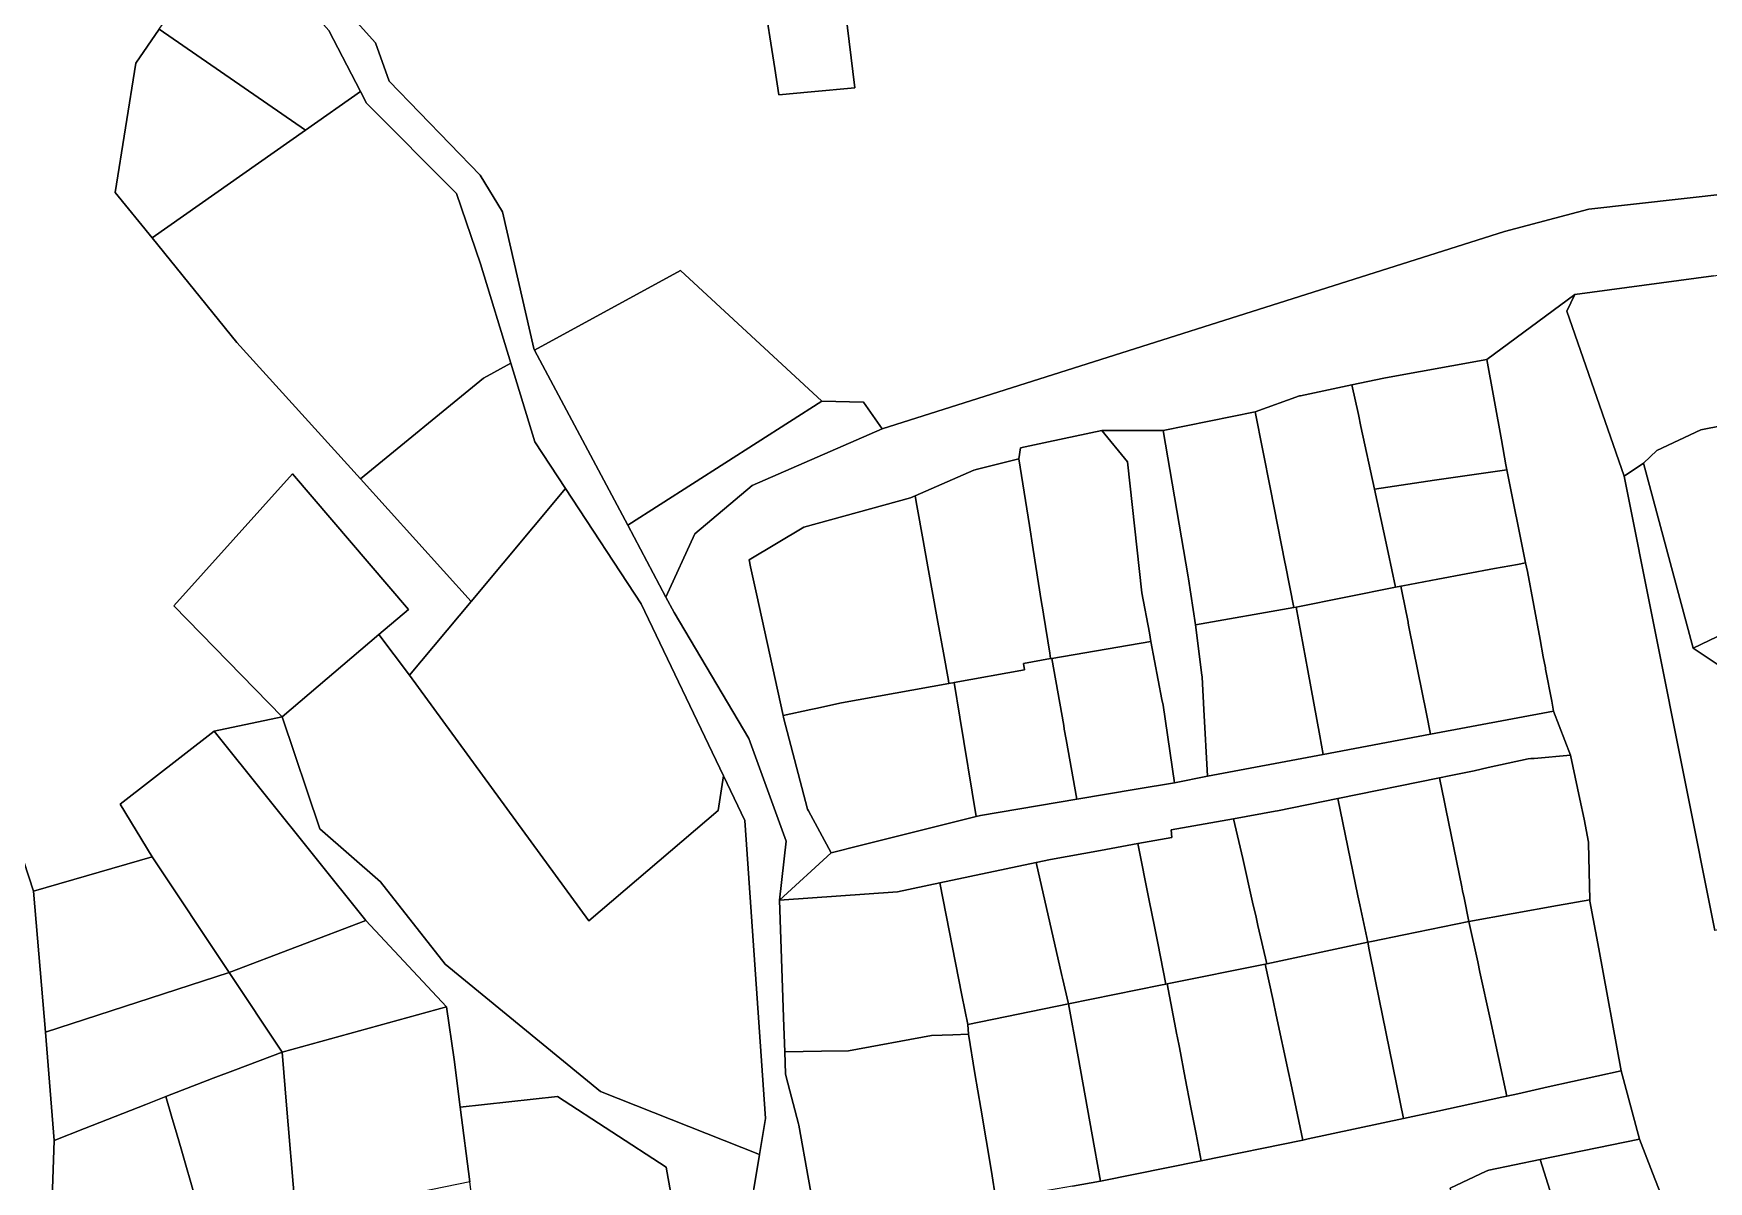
# Model space of a CAD drawing. Header units: inches. Extents: x 469449 to 472390, y 1000542 to 1004361.
# Drawn here: x 471324.5 to 471535.2, y 1001900.9 to 1002045.3 of the extents above; entities that cross this region are included whole.
import ezdxf

# ---------------------------------------------------------------- set-up
doc = ezdxf.new("R2010")
doc.units = ezdxf.units.IN
doc.header["$MEASUREMENT"] = 0
doc.layers.add('Gulele_10_07_New_Parcel', color=7, linetype='Continuous')

msp = doc.modelspace()

# ---------------------------------------------------------------- linework, layer by layer
at = {"layer": 'Gulele_10_07_New_Parcel'}
for points in [[(471365.63, 1002038.01), (471358.73, 1002033.16), (471340.34, 1002045.87), (471349.56, 1002059.34), (471361.68, 1002045.68)], [(471422.34, 1002037.98), (471418.25, 1002037.6), (471417.74, 1002040.93), (471416.3, 1002050.26), (471415.58, 1002054.92), (471425.58, 1002056.69), (471426.17, 1002051.9), (471427.83, 1002038.49)], [(471334.82, 1002025.33), (471337.41, 1002041.6), (471340.34, 1002045.87), (471358.73, 1002033.16), (471339.47, 1002019.6)], [(471339.47, 1002019.6), (471358.73, 1002033.16), (471365.63, 1002038.01), (471366.39, 1002036.55), (471377.73, 1002025.2), (471380.76, 1002016.35), (471384.57, 1002003.85), (471381.13, 1002001.97), (471365.63, 1001989.29), (471350.12, 1002006.47)], [(471526.97, 1001991.25), (471524.56, 1001989.64), (471517.36, 1002010.41), (471518.35, 1002012.47), (471535.78, 1002014.84), (471538.41, 1002015.2), (471549.61, 1002016.72), (471551.4, 1001998.86), (471534.17, 1001995.47), (471528.65, 1001992.88)], [(471423.66, 1001999.07), (471399.25, 1001983.47), (471387.55, 1002005.48), (471405.89, 1002015.52)], [(471365.63, 1001989.29), (471381.13, 1002001.97), (471384.57, 1002003.85), (471387.59, 1001993.94), (471391.42, 1001988.09), (471379.55, 1001973.87)], [(471500.7, 1001989.12), (471493.15, 1001988.02), (471491.45, 1001995.9), (471491.13, 1001997.39), (471490.32, 1002001.11), (471494.34, 1002001.95), (471494.55, 1002001.99), (471507.27, 1002004.32), (471509.11, 1001994.21), (471509.68, 1001991.06), (471509.8, 1001990.44)], [(471483.3, 1001973.17), (471483.03, 1001973.12), (471481.97, 1001978.45), (471481.89, 1001978.82), (471480.07, 1001988), (471478.14, 1001997.74), (471483.73, 1001999.73), (471483.83, 1001999.76), (471490.32, 1002001.11), (471491.13, 1001997.39), (471491.45, 1001995.9), (471493.15, 1001988.02), (471494.28, 1001982.77), (471494.87, 1001980.05), (471495.81, 1001975.67)], [(471554.32, 1001978.09), (471533.24, 1001967.98), (471526.97, 1001991.25), (471528.65, 1001992.88), (471534.17, 1001995.47), (471551.4, 1001998.86), (471560.03, 1002001.01), (471570.99, 1002001.69), (471572.79, 1001985.58), (471572.82, 1001985.31), (471573.85, 1001980.88)], [(471431.23, 1001995.58), (471414.89, 1001988.46), (471407.68, 1001982.4), (471404.06, 1001974.41), (471399.25, 1001983.47), (471423.66, 1001999.07), (471428.92, 1001998.94)], [(471483.03, 1001973.12), (471470.65, 1001970.93), (471469.77, 1001976.74), (471469.73, 1001976.97), (471466.59, 1001995.4), (471478.14, 1001997.74), (471480.07, 1001988), (471481.89, 1001978.82), (471481.97, 1001978.45)], [(471452.57, 1001966.7), (471452.43, 1001966.68), (471452.32, 1001967.37), (471451.54, 1001972.26), (471451.49, 1001972.59), (471451.26, 1001974), (471450.25, 1001980.39), (471449.76, 1001983.43), (471448.42, 1001991.83), (471448.64, 1001993.19), (471452.15, 1001993.94), (471458.85, 1001995.37), (471462.09, 1001991.45), (471463.89, 1001974.96), (471464.85, 1001969.93), (471465.05, 1001968.85)], [(471469.73, 1001976.97), (471469.77, 1001976.74), (471470.65, 1001970.93), (471470.69, 1001970.63), (471471.41, 1001964.88), (471471.47, 1001964.37), (471471.69, 1001960.3), (471472.14, 1001951.88), (471468.02, 1001951.08), (471466.57, 1001960.83), (471466.43, 1001961.54), (471465.05, 1001968.85), (471464.85, 1001969.93), (471463.89, 1001974.96), (471462.09, 1001991.45), (471458.85, 1001995.37), (471466.59, 1001995.4)], [(471439.82, 1001963.6), (471439.64, 1001963.56), (471439.57, 1001963.95), (471438.94, 1001967.41), (471438.25, 1001971.29), (471438.17, 1001971.73), (471437, 1001978.23), (471436.4, 1001981.54), (471435.61, 1001985.96), (471435.39, 1001987.16), (471442.76, 1001990.38), (471443.22, 1001990.5), (471448.42, 1001991.83), (471449.76, 1001983.43), (471450.25, 1001980.39), (471451.26, 1001974), (471451.49, 1001972.59), (471451.54, 1001972.26), (471452.32, 1001967.37), (471452.43, 1001966.68), (471449.01, 1001966.09), (471449.16, 1001965.27), (471440.31, 1001963.68), (471440.14, 1001963.65)], [(471533.24, 1001967.98), (471544.17, 1001960.71), (471555.26, 1001948.47), (471556.41, 1001942.61), (471546.57, 1001934.74), (471535.96, 1001932.47), (471524.56, 1001989.64), (471526.97, 1001991.25)], [(471342.18, 1001973.32), (471357.09, 1001989.92), (471371.7, 1001972.87), (471367.97, 1001969.71), (471355.78, 1001959.36)], [(471496.46, 1001975.8), (471495.81, 1001975.67), (471494.87, 1001980.05), (471494.28, 1001982.77), (471493.15, 1001988.02), (471500.7, 1001989.12), (471509.8, 1001990.44), (471512.16, 1001978.73), (471511.12, 1001978.54), (471508.25, 1001978), (471501.1, 1001976.67), (471496.73, 1001975.86)], [(471371.82, 1001964.61), (471379.55, 1001973.87), (471391.42, 1001988.09), (471400.95, 1001973.56), (471411.29, 1001951.96), (471410.61, 1001947.6), (471394.35, 1001933.68)], [(471422.28, 1001960.28), (471418.79, 1001959.51), (471415.44, 1001974.85), (471414.7, 1001978.25), (471414.51, 1001979.1), (471421.39, 1001983.21), (471434.81, 1001986.91), (471435.39, 1001987.16), (471435.61, 1001985.96), (471436.4, 1001981.54), (471437, 1001978.23), (471438.17, 1001971.73), (471438.25, 1001971.29), (471438.94, 1001967.41), (471439.57, 1001963.95), (471439.64, 1001963.56), (471426.15, 1001961.14), (471422.9, 1001960.42)], [(471583.37, 1001977.49), (471568.61, 1001975.08), (471557.73, 1001971.92), (471555.44, 1001970.87), (471546.18, 1001966.63), (471544.17, 1001960.71), (471533.24, 1001967.98), (471554.32, 1001978.09), (471573.85, 1001980.88)], [(471515.67, 1001960.09), (471500.2, 1001957.17), (471499.68, 1001959.73), (471497.48, 1001970.69), (471497.39, 1001971.15), (471497.37, 1001971.27), (471496.59, 1001975.15), (471496.46, 1001975.8), (471496.73, 1001975.86), (471501.1, 1001976.67), (471508.25, 1001978), (471511.12, 1001978.54), (471512.16, 1001978.73), (471512.38, 1001977.64), (471513.98, 1001969.07), (471514.38, 1001966.89), (471514.64, 1001965.51), (471514.67, 1001965.37), (471515.44, 1001961.32)], [(471500.2, 1001957.17), (471486.69, 1001954.62), (471486.27, 1001956.96), (471484.76, 1001965.21), (471483.3, 1001973.17), (471495.81, 1001975.67), (471496.46, 1001975.8), (471496.59, 1001975.15), (471497.37, 1001971.27), (471497.39, 1001971.15), (471497.48, 1001970.69), (471499.68, 1001959.73)], [(471486.69, 1001954.62), (471472.14, 1001951.88), (471471.69, 1001960.3), (471471.47, 1001964.37), (471471.41, 1001964.88), (471470.69, 1001970.63), (471470.65, 1001970.93), (471483.03, 1001973.12), (471483.3, 1001973.17), (471484.76, 1001965.21), (471486.27, 1001956.96)], [(471355.78, 1001959.36), (471367.97, 1001969.71), (471371.82, 1001964.61), (471394.35, 1001933.68), (471410.61, 1001947.6), (471411.29, 1001951.96), (471413.97, 1001946.34), (471416.57, 1001908.83), (471415.83, 1001904.31), (471395.82, 1001912.22), (471376.3, 1001928.25), (471368.16, 1001938.59), (471360.54, 1001945.26)], [(471463.19, 1001950.26), (471455.72, 1001949), (471454.38, 1001956.53), (471454.15, 1001957.81), (471454.07, 1001958.29), (471452.57, 1001966.7), (471465.05, 1001968.85), (471466.43, 1001961.54), (471466.57, 1001960.83), (471468.02, 1001951.08)], [(471443.6, 1001946.96), (471443.06, 1001946.83), (471441.02, 1001959.32), (471440.31, 1001963.68), (471449.16, 1001965.27), (471449.01, 1001966.09), (471452.43, 1001966.68), (471452.57, 1001966.7), (471454.07, 1001958.29), (471454.15, 1001957.81), (471454.38, 1001956.53), (471455.72, 1001949)], [(471425.15, 1001942.35), (471424.83, 1001942.27), (471421.98, 1001947.54), (471421.87, 1001947.75), (471418.83, 1001959.29), (471418.79, 1001959.51), (471422.28, 1001960.28), (471422.9, 1001960.42), (471426.15, 1001961.14), (471439.64, 1001963.56), (471439.82, 1001963.6), (471440.14, 1001963.65), (471440.31, 1001963.68), (471441.02, 1001959.32), (471443.06, 1001946.83), (471434.87, 1001944.78), (471428.14, 1001943.1)], [(471415.83, 1001904.31), (471415.13, 1001899.99), (471412.58, 1001890.35), (471406.69, 1001888.08), (471406.65, 1001888.31), (471404.1, 1001902.7), (471390.43, 1001911.62), (471378.19, 1001910.26), (471377.43, 1001916.26), (471376.47, 1001922.9), (471366.33, 1001933.75), (471347.24, 1001957.57), (471355.78, 1001959.36), (471360.54, 1001945.26), (471368.16, 1001938.59), (471376.3, 1001928.25), (471395.82, 1001912.22)], [(471517.82, 1001954.55), (471513.24, 1001954.13), (471512.83, 1001954.1), (471512.49, 1001954.06), (471507.43, 1001952.97), (471505.67, 1001952.59), (471502.55, 1001951.92), (471501.32, 1001951.67), (471488.55, 1001949.08), (471480.97, 1001947.54), (471480.66, 1001947.48), (471475.44, 1001946.55), (471467.57, 1001945.15), (471467.68, 1001944.19), (471463.41, 1001943.41), (471458.71, 1001942.56), (471452.41, 1001941.42), (471450.6, 1001941.03), (471438.49, 1001938.49), (471433.16, 1001937.35), (471418.32, 1001936.32), (471424.83, 1001942.27), (471425.15, 1001942.35), (471428.14, 1001943.1), (471434.87, 1001944.78), (471443.06, 1001946.83), (471443.6, 1001946.96), (471455.72, 1001949), (471463.19, 1001950.26), (471468.02, 1001951.08), (471472.14, 1001951.88), (471486.69, 1001954.62), (471500.2, 1001957.17), (471515.67, 1001960.09)], [(471366.33, 1001933.75), (471349.13, 1001927.19), (471339.44, 1001941.76), (471335.43, 1001948.37), (471347.24, 1001957.57)], [(471516.18, 1001935.61), (471505.02, 1001933.63), (471504.41, 1001936.61), (471504.23, 1001937.47), (471504.13, 1001937.97), (471502.12, 1001947.78), (471501.94, 1001948.64), (471501.32, 1001951.67), (471502.55, 1001951.92), (471505.67, 1001952.59), (471507.43, 1001952.97), (471512.49, 1001954.06), (471512.83, 1001954.1), (471513.24, 1001954.13), (471517.82, 1001954.55), (471518.98, 1001949.01), (471519.5, 1001946.51), (471520.05, 1001943.58), (471520.08, 1001943.45), (471520.22, 1001936.33)], [(471492.76, 1001931.12), (471492.3, 1001931.02), (471491.33, 1001935.7), (471491.08, 1001936.86), (471488.55, 1001949.08), (471501.32, 1001951.67), (471501.94, 1001948.64), (471502.12, 1001947.78), (471504.13, 1001937.97), (471504.23, 1001937.47), (471504.41, 1001936.61), (471505.02, 1001933.63), (471496.84, 1001931.95)], [(471492.3, 1001931.02), (471479.6, 1001928.28), (471478.5, 1001933.1), (471478.26, 1001934.17), (471477.83, 1001936.03), (471476.58, 1001941.53), (471475.44, 1001946.55), (471480.66, 1001947.48), (471480.97, 1001947.54), (471488.55, 1001949.08), (471491.08, 1001936.86), (471491.33, 1001935.7)], [(471467.08, 1001925.77), (471466.93, 1001925.74), (471466.24, 1001929.18), (471465.9, 1001930.88), (471465.48, 1001933), (471464.83, 1001936.25), (471463.41, 1001943.41), (471467.68, 1001944.19), (471467.57, 1001945.15), (471475.44, 1001946.55), (471476.58, 1001941.53), (471477.83, 1001936.03), (471478.26, 1001934.17), (471478.5, 1001933.1), (471479.6, 1001928.28), (471479.42, 1001928.25), (471478.78, 1001928.11), (471467.91, 1001925.93)], [(471466.24, 1001925.6), (471454.69, 1001923.24), (471453.94, 1001926.5), (471453.86, 1001926.83), (471450.6, 1001941.03), (471452.41, 1001941.42), (471458.71, 1001942.56), (471463.41, 1001943.41), (471464.83, 1001936.25), (471465.48, 1001933), (471465.9, 1001930.88), (471466.24, 1001929.18), (471466.93, 1001925.74)], [(471349.13, 1001927.19), (471326.02, 1001919.68), (471324.54, 1001937.45), (471339.44, 1001941.76)], [(471454.69, 1001923.24), (471442.01, 1001920.65), (471441.28, 1001924.35), (471438.49, 1001938.49), (471450.6, 1001941.03), (471453.86, 1001926.83), (471453.94, 1001926.5)], [(471423.62, 1001917.31), (471418.99, 1001917.24), (471418.84, 1001921.5), (471418.83, 1001921.6), (471418.32, 1001936.32), (471433.16, 1001937.35), (471438.49, 1001938.49), (471441.28, 1001924.35), (471442.01, 1001920.65), (471442.09, 1001919.43), (471440.13, 1001919.36), (471437.43, 1001919.28), (471427.01, 1001917.36)], [(471511.18, 1001911.95), (471509.8, 1001911.65), (471507.68, 1001921.38), (471506.41, 1001927.23), (471506.13, 1001928.54), (471505.02, 1001933.63), (471516.18, 1001935.61), (471520.22, 1001936.33), (471520.23, 1001936.17), (471521.35, 1001930.18), (471524.17, 1001914.83), (471515, 1001912.8)], [(471376.47, 1001922.9), (471355.79, 1001917.19), (471349.13, 1001927.19), (471366.33, 1001933.75)], [(471501.1, 1001909.77), (471496.8, 1001908.84), (471493.29, 1001926.1), (471493.25, 1001926.3), (471492.49, 1001930.04), (471492.3, 1001931.02), (471492.76, 1001931.12), (471496.84, 1001931.95), (471505.02, 1001933.63), (471506.13, 1001928.54), (471506.41, 1001927.23), (471507.68, 1001921.38), (471509.8, 1001911.65), (471509.16, 1001911.51)], [(471484.83, 1001906.26), (471484.15, 1001906.12), (471482.62, 1001913.27), (471482.34, 1001914.62), (471480.8, 1001921.82), (471480.4, 1001923.68), (471479.42, 1001928.25), (471479.6, 1001928.28), (471492.3, 1001931.02), (471492.49, 1001930.04), (471493.25, 1001926.3), (471493.29, 1001926.1), (471496.8, 1001908.84)], [(471484.15, 1001906.12), (471471.36, 1001903.51), (471470.71, 1001906.88), (471470.06, 1001910.24), (471469.36, 1001913.93), (471468.62, 1001917.78), (471468.35, 1001919.18), (471468.31, 1001919.35), (471467.08, 1001925.77), (471467.91, 1001925.93), (471478.78, 1001928.11), (471479.42, 1001928.25), (471480.4, 1001923.68), (471480.8, 1001921.82), (471482.34, 1001914.62), (471482.62, 1001913.27)], [(471330.96, 1001907.58), (471327.15, 1001906.08), (471326.02, 1001919.68), (471349.13, 1001927.19), (471355.79, 1001917.19), (471349.94, 1001914.96), (471347.14, 1001913.89), (471341.17, 1001911.61), (471338.65, 1001910.61)], [(471471.36, 1001903.51), (471458.72, 1001900.94), (471457.96, 1001905.16), (471455.89, 1001916.6), (471455.81, 1001917.05), (471454.69, 1001923.24), (471466.24, 1001925.6), (471466.93, 1001925.74), (471467.08, 1001925.77), (471468.31, 1001919.35), (471468.35, 1001919.18), (471468.62, 1001917.78), (471469.36, 1001913.93), (471470.06, 1001910.24), (471470.71, 1001906.88)], [(471455.18, 1001900.32), (471445.56, 1001898.64), (471444.98, 1001902.15), (471443.64, 1001910.12), (471442.91, 1001914.49), (471442.09, 1001919.43), (471442.01, 1001920.65), (471454.69, 1001923.24), (471455.81, 1001917.05), (471455.89, 1001916.6), (471457.96, 1001905.16), (471458.72, 1001900.94)], [(471359.46, 1001895.27), (471357.68, 1001894.64), (471357.18, 1001900.59), (471356.55, 1001908.04), (471356.39, 1001910.02), (471355.79, 1001917.19), (471376.47, 1001922.9), (471377.43, 1001916.26), (471378.19, 1001910.26), (471379.38, 1001900.88), (471370.01, 1001898.96), (471367.95, 1001898.24)], [(471431.71, 1001896.06), (471423.2, 1001894.43), (471420.76, 1001908), (471420.72, 1001908.16), (471419.19, 1001914.09), (471419.1, 1001914.46), (471418.99, 1001917.24), (471423.62, 1001917.31), (471427.01, 1001917.36), (471437.43, 1001919.28), (471440.13, 1001919.36), (471442.09, 1001919.43), (471442.91, 1001914.49), (471443.64, 1001910.12), (471444.98, 1001902.15), (471445.56, 1001898.64), (471441.28, 1001897.9), (471441.01, 1001897.85)], [(471354.91, 1001893.67), (471347.15, 1001890.95), (471345.76, 1001895.76), (471344.91, 1001898.71), (471343.08, 1001905), (471342.59, 1001906.72), (471341.89, 1001909.11), (471341.17, 1001911.61), (471347.14, 1001913.89), (471349.94, 1001914.96), (471355.79, 1001917.19), (471356.39, 1001910.02), (471356.55, 1001908.04), (471357.18, 1001900.59), (471357.68, 1001894.64), (471355.16, 1001893.76)], [(471330.22, 1001893.91), (471326.65, 1001892.74), (471327.15, 1001906.08), (471330.96, 1001907.58), (471338.65, 1001910.61), (471341.17, 1001911.61), (471341.89, 1001909.11), (471342.59, 1001906.72), (471343.08, 1001905), (471344.91, 1001898.71), (471344.23, 1001898.49), (471340.74, 1001897.35), (471338.56, 1001896.63), (471337.61, 1001896.32)], [(471389.28, 1001882.29), (471382.04, 1001879.87), (471379.76, 1001897.9), (471379.38, 1001900.88), (471378.19, 1001910.26), (471390.43, 1001911.62), (471404.1, 1001902.7), (471406.65, 1001888.31), (471406.69, 1001888.08), (471394.69, 1001884.09)], [(471521.7, 1001879.79), (471521.57, 1001879.75), (471520.06, 1001884.49), (471519.65, 1001885.78), (471515.72, 1001898.15), (471515.44, 1001899.03), (471513.97, 1001903.67), (471526.47, 1001906.24), (471528.13, 1001901.99), (471531.69, 1001892.91), (471531.77, 1001892.65), (471533.01, 1001888.94), (471533.27, 1001888.17), (471534.72, 1001883.83)], [(471521.39, 1001879.69), (471510.24, 1001876.05), (471508.55, 1001881.39), (471508.24, 1001882.4), (471502.66, 1001900.08), (471507.21, 1001902.2), (471507.54, 1001902.35), (471513.97, 1001903.67), (471515.44, 1001899.03), (471515.72, 1001898.15), (471519.65, 1001885.78), (471520.06, 1001884.49), (471521.57, 1001879.75)]]:
    msp.add_lwpolyline(points, close=True, dxfattribs=at)
for points in [[(471415.58, 1002054.92), (471416.3, 1002050.26), (471417.74, 1002040.93), (471418.25, 1002037.6), (471422.34, 1002037.98), (471427.83, 1002038.49), (471426.17, 1002051.9), (471425.58, 1002056.69), (471415.58, 1002054.92)], [(471361.77, 1002050.59), (471367.54, 1002044.14), (471369.27, 1002039.33), (471380.71, 1002027.51), (471383.5, 1002022.89), (471387.44, 1002005.68), (471387.55, 1002005.48), (471399.25, 1001983.47), (471404.06, 1001974.41), (471405.08, 1001972.5), (471414.5, 1001956.63), (471419.17, 1001943.74), (471418.32, 1001936.32), (471418.83, 1001921.6), (471418.84, 1001921.5), (471418.99, 1001917.24), (471419.1, 1001914.46), (471419.19, 1001914.09), (471420.72, 1001908.16), (471420.76, 1001908), (471423.2, 1001894.43)], [(471547.36, 1002047.1), (471548.51, 1002037), (471549.7, 1002026.55), (471520.1, 1002023.21), (471509.52, 1002020.4), (471431.23, 1001995.58), (471428.92, 1001998.94), (471423.66, 1001999.07), (471405.89, 1002015.52), (471387.55, 1002005.48), (471387.44, 1002005.68), (471383.5, 1002022.89), (471380.71, 1002027.51), (471369.27, 1002039.33), (471367.54, 1002044.14), (471361.77, 1002050.59)], [(471340.34, 1002045.87), (471337.41, 1002041.6), (471334.82, 1002025.33), (471339.47, 1002019.6), (471350.12, 1002006.47), (471365.63, 1001989.29), (471379.55, 1001973.87), (471371.82, 1001964.61), (471367.97, 1001969.71), (471371.7, 1001972.87), (471357.09, 1001989.92), (471342.18, 1001973.32), (471355.78, 1001959.36), (471347.24, 1001957.57), (471335.43, 1001948.37), (471339.44, 1001941.76), (471324.54, 1001937.45), (471309.84, 1001982.46)], [(471415.13, 1001899.99), (471415.83, 1001904.31), (471416.57, 1001908.83), (471413.97, 1001946.34), (471411.29, 1001951.96), (471400.95, 1001973.56), (471391.42, 1001988.09), (471387.59, 1001993.94), (471384.57, 1002003.85), (471380.76, 1002016.35), (471377.73, 1002025.2), (471366.39, 1002036.55), (471365.63, 1002038.01), (471361.68, 1002045.68)], [(471535.78, 1002014.84), (471518.35, 1002012.47), (471507.27, 1002004.32), (471494.55, 1002001.99), (471494.34, 1002001.95), (471490.32, 1002001.11), (471483.83, 1001999.76), (471483.73, 1001999.73), (471478.14, 1001997.74), (471466.59, 1001995.4), (471458.85, 1001995.37), (471452.15, 1001993.94), (471448.64, 1001993.19), (471448.42, 1001991.83), (471443.22, 1001990.5), (471442.76, 1001990.38), (471435.39, 1001987.16), (471434.81, 1001986.91), (471421.39, 1001983.21), (471414.51, 1001979.1), (471414.7, 1001978.25), (471415.44, 1001974.85), (471418.79, 1001959.51), (471418.83, 1001959.29), (471421.87, 1001947.75), (471421.98, 1001947.54), (471424.83, 1001942.27), (471418.32, 1001936.32), (471419.17, 1001943.74), (471414.5, 1001956.63), (471405.08, 1001972.5), (471404.06, 1001974.41), (471407.68, 1001982.4), (471414.89, 1001988.46), (471431.23, 1001995.58), (471509.52, 1002020.4), (471520.1, 1002023.21), (471549.7, 1002026.55)], [(471531.69, 1001892.91), (471528.13, 1001901.99), (471526.47, 1001906.24), (471524.17, 1001914.83), (471521.35, 1001930.18), (471520.23, 1001936.17), (471520.22, 1001936.33), (471520.08, 1001943.45), (471520.05, 1001943.58), (471519.5, 1001946.51), (471518.98, 1001949.01), (471517.82, 1001954.55), (471515.67, 1001960.09), (471515.44, 1001961.32), (471514.67, 1001965.37), (471514.64, 1001965.51), (471514.38, 1001966.89), (471513.98, 1001969.07), (471512.38, 1001977.64), (471512.16, 1001978.73), (471509.8, 1001990.44), (471509.68, 1001991.06), (471509.11, 1001994.21), (471507.27, 1002004.32), (471518.35, 1002012.47), (471517.36, 1002010.41), (471524.56, 1001989.64), (471535.96, 1001932.47)], [(471309.84, 1001982.46), (471324.54, 1001937.45), (471326.02, 1001919.68), (471327.15, 1001906.08), (471326.65, 1001892.74), (471325.63, 1001865.32), (471320.82, 1001854.41)], [(471455.18, 1001900.32), (471458.72, 1001900.94), (471471.36, 1001903.51), (471484.15, 1001906.12), (471484.83, 1001906.26), (471496.8, 1001908.84), (471501.1, 1001909.77), (471509.16, 1001911.51), (471509.8, 1001911.65), (471511.18, 1001911.95), (471515, 1001912.8), (471524.17, 1001914.83), (471526.47, 1001906.24), (471513.97, 1001903.67), (471507.54, 1001902.35), (471507.21, 1001902.2), (471502.66, 1001900.08)]]:
    msp.add_lwpolyline(points, dxfattribs=at)

doc.saveas('drawing.dxf')
